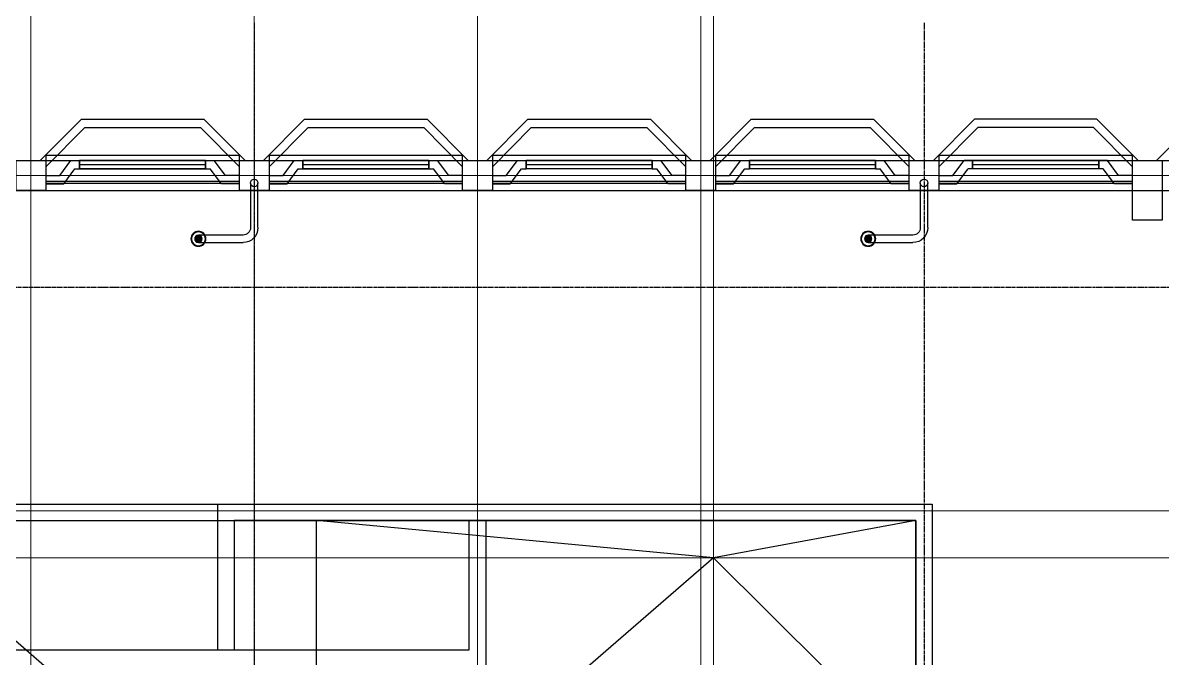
# Model space of a CAD drawing. Header units: millimetres. Extents: x -27283 to 25217, y -11774 to 11826.
# Drawn here: x 357 to 15667, y 3297 to 11826 of the extents above; entities that cross this region are included whole.
import ezdxf

# ---------------------------------------------------------------- set-up
doc = ezdxf.new("R2010")
doc.units = ezdxf.units.MM
doc.linetypes.add('PCENTRE', pattern=[50.8, 31.75, -6.35, 6.35, -6.35])
doc.linetypes.add('PCENTRE2', pattern=[28.575, 19.05, -3.175, 3.175, -3.175])
for name, color, linetype in [('11th Floor - Doors Windows and Openings', 7, 'Continuous'), ('11th Floor - Structural Members', 7, 'Continuous'), ('11th Floor - Walls', 7, 'Continuous'), ('Boundaries_and_building_grids', 140, 'PCENTRE2'), ('Lift Motor Room Roof - General', 7, 'Continuous'), ('Lift Motor Room Roof - Roofs', 7, 'Continuous'), ('Rain_and_storm_water', 1, 'Continuous'), ('Roof - General', 7, 'Continuous'), ('Roof - Piped Services', 7, 'Continuous'), ('Roof - Roofs', 7, 'Continuous'), ('Roof - Walls', 7, 'Continuous'), ('Tenth Floor - Doors Windows and Openings', 7, 'Continuous'), ('Tenth Floor - Structural Members', 7, 'Continuous')]:
    doc.layers.add(name, color=color, linetype=linetype)

# ---------------------------------------------------------------- blocks, each defined once
blk = doc.blocks.new('LH RW Outlet')
at = {"layer": 'Roof - Piped Services', "linetype": 'Continuous'}
h = blk.add_hatch(dxfattribs=at)
h.set_pattern_fill('lines', color=2, scale=6.25, style=0)
h.set_pattern_definition([(0, (-13468.7696, -115.976), (0, 6.25), [])])
h.paths.add_polyline_path([(700, -750, -1), (800, -750, -1)])
at = {"layer": 'Roof - Piped Services', "color": 4, "linetype": 'Continuous', "lineweight": -3}
for p, q in [((-50, -600), (-50, 0)), ((50, 0), (50, -600)), ((150, -700), (750, -700)), ((750, -800), (150, -800))]:
    blk.add_line(p, q, dxfattribs=at)
at = {"layer": 'Roof - Piped Services', "color": 4, "linetype": 'Continuous'}
blk.add_circle((750, -750), 100, dxfattribs=at)
at = {"layer": 'Roof - Piped Services', "color": 1, "linetype": 'Continuous'}
for radius in [93.8, 50]:
    blk.add_circle((750, -750), radius, dxfattribs=at)
at = {"layer": 'Roof - Piped Services', "color": 2, "linetype": 'Continuous'}
blk.add_circle((750, -750), 50, dxfattribs=at)
at = {"layer": 'Roof - Piped Services', "color": 4, "linetype": 'Continuous', "lineweight": -3}
for radius in [200, 100]:
    blk.add_arc((150, -600), radius, 180, 270, dxfattribs=at)

msp = doc.modelspace()

# ---------------------------------------------------------------- linework, layer by layer
at = {"layer": '11th Floor - Doors Windows and Openings', "color": 1, "linetype": 'Continuous'}
for p, q in [((2814, 9976, 37950), (1120, 9976, 37950)), ((1120, 9866, 37950), (1120, 9976, 37950)), ((2814, 9866, 37950), (2814, 9976, 37950)), ((5814, 9976, 37950), (4120, 9976, 37950)), ((4120, 9866, 37950), (4120, 9976, 37950)), ((5814, 9866, 37950), (5814, 9976, 37950)), ((7120, 9866, 37950), (7120, 9976, 37950)), ((8814, 9976, 37950), (7120, 9976, 37950)), ((8814, 9866, 37950), (8814, 9976, 37950)), ((11814, 9976, 37950), (10120, 9976, 37950)), ((10120, 9866, 37950), (10120, 9976, 37950)), ((11814, 9866, 37950), (11814, 9976, 37950)), ((14814, 9976, 37950), (13120, 9976, 37950)), ((13120, 9866, 37950), (13120, 9976, 37950)), ((14814, 9866, 37950), (14814, 9976, 37950)), ((2814, 9921, 37950), (1120, 9921, 37950)), ((2814, 9866, 37950), (1120, 9866, 37950)), ((5814, 9921, 37950), (4120, 9921, 37950)), ((5814, 9866, 37950), (4120, 9866, 37950)), ((8814, 9921, 37950), (7120, 9921, 37950)), ((8814, 9866, 37950), (7120, 9866, 37950)), ((11814, 9921, 37950), (10120, 9921, 37950)), ((11814, 9866, 37950), (10120, 9866, 37950)), ((14814, 9921, 37950), (13120, 9921, 37950)), ((14814, 9866, 37950), (13120, 9866, 37950))]:
    msp.add_line(p, q, dxfattribs=at)
at = {"layer": '11th Floor - Structural Members', "color": 5, "linetype": 'Continuous', "elevation": 37950}
for points in [[(667, 9576), (267, 9576), (267, 9976), (667, 9976), (667, 9576)], [(3667, 9576), (3267, 9576), (3267, 9976), (3667, 9976), (3667, 9576)], [(6667, 9576), (6267, 9576), (6267, 9976), (6667, 9976), (6667, 9576)], [(9667, 9576), (9267, 9576), (9267, 9976), (9667, 9976), (9667, 9576)], [(12667, 9576), (12267, 9576), (12267, 9976), (12667, 9976), (12667, 9576)], [(15267, 9976), (15667, 9976), (15667, 9176), (15267, 9176), (15267, 9976)]]:
    msp.add_lwpolyline(points, dxfattribs=at)
at = {"layer": '11th Floor - Walls', "color": 3, "linetype": 'Continuous'}
for p, q in [((592, 9976, 37950), (1144, 10531, 37950)), ((667, 9894, 37950), (1190, 10421, 37950)), ((1144, 10531, 37950), (2790, 10531, 37950)), ((1190, 10421, 37950), (2744, 10421, 37950)), ((3267, 9894, 37950), (2744, 10421, 37950)), ((3343, 9976, 37950), (2790, 10531, 37950)), ((3592, 9976, 37950), (4144, 10531, 37950)), ((3667, 9894, 37950), (4190, 10421, 37950)), ((4144, 10531, 37950), (5790, 10531, 37950)), ((4190, 10421, 37950), (5744, 10421, 37950)), ((6267, 9894, 37950), (5744, 10421, 37950)), ((6343, 9976, 37950), (5790, 10531, 37950)), ((6592, 9976, 37950), (7144, 10531, 37950)), ((6667, 9894, 37950), (7190, 10421, 37950)), ((7144, 10531, 37950), (8790, 10531, 37950)), ((7190, 10421, 37950), (8744, 10421, 37950)), ((9267, 9894, 37950), (8744, 10421, 37950)), ((9343, 9976, 37950), (8790, 10531, 37950)), ((9592, 9976, 37950), (10144, 10531, 37950)), ((9667, 9894, 37950), (10190, 10421, 37950)), ((10144, 10531, 37950), (11790, 10531, 37950)), ((10190, 10421, 37950), (11744, 10421, 37950)), ((12267, 9894, 37950), (11744, 10421, 37950)), ((12343, 9976, 37950), (11790, 10531, 37950)), ((12592, 9976, 37950), (13144, 10531, 37950)), ((12667, 9894, 37950), (13190, 10421, 37950)), ((14790, 10531, 37950), (13144, 10531, 37950)), ((14744, 10421, 37950), (13190, 10421, 37950)), ((15267, 9894, 37950), (14744, 10421, 37950)), ((15343, 9976, 37950), (14790, 10531, 37950)), ((15592, 9976, 37950), (16144, 10531, 37950)), ((854, 9776, 37950), (1004, 9976, 37950)), ((1004, 9976, 37950), (2930, 9976, 37950)), ((1120, 9976, 37950), (1120, 9866, 37950)), ((2814, 9976, 37950), (2814, 9866, 37950)), ((3081, 9776, 37950), (2930, 9976, 37950)), ((3854, 9776, 37950), (4004, 9976, 37950)), ((4004, 9976, 37950), (5930, 9976, 37950)), ((4120, 9976, 37950), (4120, 9866, 37950)), ((5814, 9976, 37950), (5814, 9866, 37950)), ((6081, 9776, 37950), (5930, 9976, 37950)), ((6854, 9776, 37950), (7004, 9976, 37950)), ((7004, 9976, 37950), (7120, 9976, 37950)), ((7120, 9976, 37950), (7120, 9866, 37950)), ((8814, 9976, 37950), (8930, 9976, 37950)), ((8814, 9976, 37950), (8814, 9866, 37950)), ((9081, 9776, 37950), (8930, 9976, 37950)), ((9854, 9776, 37950), (10004, 9976, 37950)), ((10004, 9976, 37950), (10120, 9976, 37950)), ((10120, 9976, 37950), (10120, 9866, 37950)), ((11814, 9976, 37950), (11930, 9976, 37950)), ((11814, 9976, 37950), (11814, 9866, 37950)), ((12081, 9776, 37950), (11930, 9976, 37950)), ((12854, 9776, 37950), (13004, 9976, 37950)), ((13120, 9976, 37950), (13004, 9976, 37950)), ((13120, 9976, 37950), (13120, 9866, 37950)), ((14814, 9976, 37950), (14814, 9866, 37950)), ((14930, 9976, 37950), (14814, 9976, 37950)), ((15081, 9776, 37950), (14930, 9976, 37950)), ((908, 9666, 37950), (1058, 9866, 37950)), ((1058, 9866, 37950), (2876, 9866, 37950)), ((3027, 9666, 37950), (2876, 9866, 37950)), ((3908, 9666, 37950), (4058, 9866, 37950)), ((4058, 9866, 37950), (5876, 9866, 37950)), ((6027, 9666, 37950), (5876, 9866, 37950)), ((6908, 9666, 37950), (7058, 9866, 37950)), ((7058, 9866, 37950), (7120, 9866, 37950)), ((8814, 9866, 37950), (8876, 9866, 37950)), ((9027, 9666, 37950), (8876, 9866, 37950)), ((9908, 9666, 37950), (10058, 9866, 37950)), ((10058, 9866, 37950), (10120, 9866, 37950)), ((11814, 9866, 37950), (11876, 9866, 37950)), ((12027, 9666, 37950), (11876, 9866, 37950)), ((12908, 9666, 37950), (13058, 9866, 37950)), ((13120, 9866, 37950), (13058, 9866, 37950)), ((14876, 9866, 37950), (14814, 9866, 37950)), ((15027, 9666, 37950), (14876, 9866, 37950)), ((667, 9776, 37950), (854, 9776, 37950)), ((667, 9666, 37950), (908, 9666, 37950)), ((3267, 9666, 37950), (3027, 9666, 37950)), ((3267, 9776, 37950), (3081, 9776, 37950)), ((3667, 9776, 37950), (3854, 9776, 37950)), ((3667, 9666, 37950), (3908, 9666, 37950)), ((6267, 9666, 37950), (6027, 9666, 37950)), ((6267, 9776, 37950), (6081, 9776, 37950)), ((6667, 9776, 37950), (6854, 9776, 37950)), ((6667, 9666, 37950), (6908, 9666, 37950)), ((9267, 9666, 37950), (9027, 9666, 37950)), ((9267, 9776, 37950), (9081, 9776, 37950)), ((9667, 9776, 37950), (9854, 9776, 37950)), ((9667, 9666, 37950), (9908, 9666, 37950)), ((12267, 9666, 37950), (12027, 9666, 37950)), ((12267, 9776, 37950), (12081, 9776, 37950)), ((12667, 9776, 37950), (12854, 9776, 37950)), ((12667, 9666, 37950), (12908, 9666, 37950)), ((15267, 9666, 37950), (15027, 9666, 37950)), ((15267, 9776, 37950), (15081, 9776, 37950))]:
    msp.add_line(p, q, dxfattribs=at)
at = {"layer": 'Boundaries_and_building_grids', "color": 140, "linetype": 'PCENTRE', "lineweight": -3}
for p, q in [((3467, 11826), (3467, -11774)), ((12467, 11826), (12467, -11774)), ((-27283, 8276), (25217, 8276))]:
    msp.add_line(p, q, dxfattribs=at)
at = {"layer": 'Lift Motor Room Roof - General', "color": 4, "linetype": 'Continuous', "lineweight": 0}
for p, direction in [((9637, -4594, 46830), (0, 1)), ((-11703, 4646, 46830), (1, 0))]:
    msp.add_xline(p, direction, dxfattribs=at)
at = {"layer": 'Lift Motor Room Roof - Roofs', "color": 4, "linetype": 'Continuous', "lineweight": -3}
for p, q in [((-14643, 5366, 46830), (12577, 5366, 46830)), ((12577, 5366, 46830), (12577, -5314, 46830))]:
    msp.add_line(p, q, dxfattribs=at)
at = {"layer": 'Lift Motor Room Roof - Roofs', "color": 3, "linetype": 'Continuous', "lineweight": -3}
for p, q in [((-14423, 5146, 46830), (12357, 5146, 46830)), ((12357, 5146, 46830), (12357, -5094, 46830))]:
    msp.add_line(p, q, dxfattribs=at)
at = {"layer": 'Lift Motor Room Roof - Roofs', "color": 1, "linetype": 'Continuous', "lineweight": -3}
for p, q in [((9637, 4646, 46830), (4302, 5146, 46830)), ((4302, -5094, 46830), (4302, 5146, 46830)), ((12357, 5146, 46830), (9637, 4646, 46830)), ((4302, 26, 46830), (-1033, 4646, 46830)), ((9637, 4646, 46830), (4302, 26, 46830)), ((11157, 3136, 46830), (9637, 4646, 46830))]:
    msp.add_line(p, q, dxfattribs=at)
at = {"layer": 'Roof - General', "color": 4, "linetype": 'Continuous', "lineweight": 0}
for p in [(467, 6895, 42250), (3467, 6926, 42250), (6467, 7019, 42250), (9467, 6740, 42250)]:
    msp.add_xline(p, (0, -1), dxfattribs=at)
at = {"layer": 'Roof - Roofs', "color": 3, "linetype": 'Continuous', "lineweight": -3}
for p, q in [((-25233, 9976, 42250), (23167, 9976, 42250)), ((-24833, 9576, 42250), (22767, 9576, 42250))]:
    msp.add_line(p, q, dxfattribs=at)
at = {"layer": 'Roof - Roofs', "color": 4, "linetype": 'Continuous', "lineweight": -3}
for centre in [(3467, 9676, 42250), (12467, 9676, 42250)]:
    msp.add_circle(centre, 50, dxfattribs=at)
at = {"layer": 'Roof - Walls', "color": 3, "linetype": 'Continuous'}
for p, q in [((2977, 3407, 42250), (2977, 5366, 42250)), ((2977, 5366, 42250), (12577, 5366, 42250)), ((12577, 5366, 42250), (12577, -5314, 42250)), ((12357, 5146, 42250), (3197, 5146, 42250)), ((3197, 5146, 42250), (3197, 3407, 42250)), ((6357, 3407, 42250), (6357, 5146, 42250)), ((12357, -5094, 42250), (12357, 5146, 42250))]:
    msp.add_line(p, q, dxfattribs=at)
at = {"layer": 'Roof - Walls', "color": 3, "linetype": 'Continuous', "lineweight": -3}
for p, q in [((6577, 5146, 42250), (6577, 3136, 42250)), ((-8643, 3407, 42250), (6357, 3407, 42250))]:
    msp.add_line(p, q, dxfattribs=at)
at = {"layer": 'Roof - Walls', "color": 4, "linetype": 'Continuous', "lineweight": 0}
for p in [(-26266, 9776, 42250), (-20201, 5276, 42250)]:
    msp.add_xline(p, (1, 0), dxfattribs=at)
at = {"layer": 'Tenth Floor - Doors Windows and Openings', "color": 1, "linetype": 'Continuous'}
for p, q in [((3267, 9695, 34500), (667, 9695, 34500)), ((667, 9675, 34500), (3267, 9675, 34500)), ((6267, 9695, 34500), (3667, 9695, 34500)), ((3667, 9675, 34500), (6267, 9675, 34500)), ((9267, 9695, 34500), (6667, 9695, 34500)), ((6667, 9675, 34500), (9267, 9675, 34500)), ((12267, 9695, 34500), (9667, 9695, 34500)), ((9667, 9675, 34500), (12267, 9675, 34500)), ((15267, 9695, 34500), (12667, 9695, 34500)), ((12667, 9675, 34500), (15267, 9675, 34500))]:
    msp.add_line(p, q, dxfattribs=at)
at = {"layer": 'Tenth Floor - Doors Windows and Openings', "color": 1, "linetype": 'Continuous', "elevation": 34500}
for points in [[(3267, 10046), (667, 10046), (667, 9576), (3267, 9576), (3267, 10046)], [(6267, 10046), (3667, 10046), (3667, 9576), (6267, 9576), (6267, 10046)], [(9267, 10046), (6667, 10046), (6667, 9576), (9267, 9576), (9267, 10046)], [(12267, 10046), (9667, 10046), (9667, 9576), (12267, 9576), (12267, 10046)], [(15267, 10046), (12667, 10046), (12667, 9576), (15267, 9576), (15267, 10046)]]:
    msp.add_lwpolyline(points, dxfattribs=at)
at = {"layer": 'Tenth Floor - Structural Members', "color": 5, "linetype": 'Continuous'}
for points, elevation in [([(667, 9576), (267, 9576), (267, 9976), (667, 9976), (667, 9576)], 37950), ([(667, 9576), (267, 9576), (267, 9976), (667, 9976), (667, 9576)], 34500), ([(3667, 9576), (3267, 9576), (3267, 9976), (3667, 9976), (3667, 9576)], 37950), ([(3667, 9576), (3267, 9576), (3267, 9976), (3667, 9976), (3667, 9576)], 34500), ([(6667, 9576), (6267, 9576), (6267, 9976), (6667, 9976), (6667, 9576)], 37950), ([(6667, 9576), (6267, 9576), (6267, 9976), (6667, 9976), (6667, 9576)], 34500), ([(9667, 9576), (9267, 9576), (9267, 9976), (9667, 9976), (9667, 9576)], 37950), ([(9667, 9576), (9267, 9576), (9267, 9976), (9667, 9976), (9667, 9576)], 34500), ([(12667, 9576), (12267, 9576), (12267, 9976), (12667, 9976), (12667, 9576)], 37950), ([(12667, 9576), (12267, 9576), (12267, 9976), (12667, 9976), (12667, 9576)], 34500), ([(15267, 9976), (15667, 9976), (15667, 9176), (15267, 9176), (15267, 9976)], 37950), ([(15267, 9976), (15667, 9976), (15667, 9176), (15267, 9176), (15267, 9976)], 34500)]:
    msp.add_lwpolyline(points, dxfattribs=dict(at, elevation=elevation))
at = {"layer": 'Tenth Floor - Structural Members', "color": 5, "linetype": 'Continuous', "lineweight": -3}
for centre in [(3467, 9676, 34500), (12467, 9676, 34500)]:
    msp.add_circle(centre, 50, dxfattribs=at)

# ---------------------------------------------------------------- block references
at = {"layer": 'Rain_and_storm_water', "color": 4, "linetype": 'Continuous', "lineweight": -3, "xscale": -1}
for p in [(3467, 9676, 42250), (12467, 9676, 42250)]:
    msp.add_blockref('LH RW Outlet', p, dxfattribs=at)

doc.saveas('drawing.dxf')
